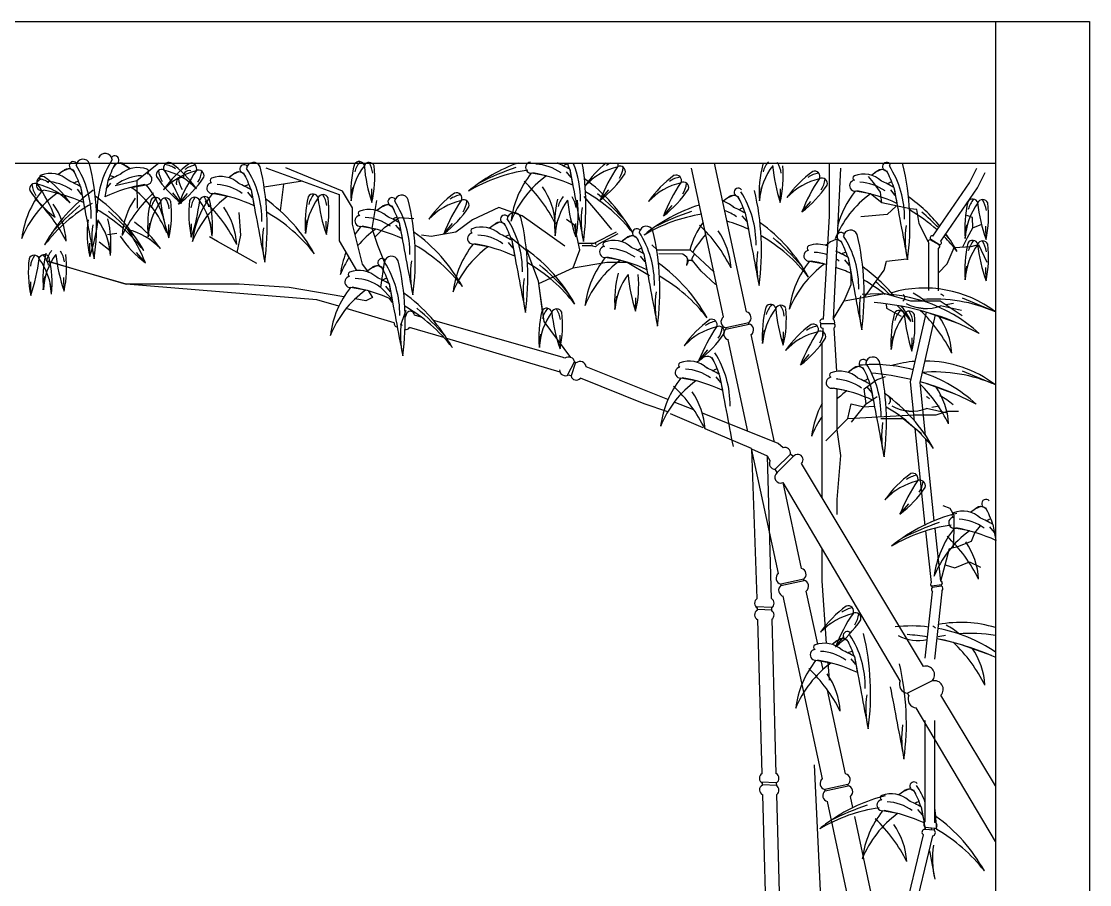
# Model space of a CAD drawing. Extents: x 195 to 3795, y 1003 to 3403.
# Drawn here: x 1996 to 3795, y 1949 to 3403 of the extents above; entities that cross this region are included whole.
import ezdxf

# ---------------------------------------------------------------- set-up
doc = ezdxf.new("R2010")
doc.units = 0
doc.header["$LTSCALE"] = 60
doc.header["$MEASUREMENT"] = 0
for name, color, linetype in [('3', 3, 'CONTINUOUS'), ('4', 4, 'CONTINUOUS'), ('7', 7, 'CONTINUOUS')]:
    doc.layers.add(name, color=color, linetype=linetype)

msp = doc.modelspace()

# ---------------------------------------------------------------- linework, layer by layer
at = {"layer": '3', "linetype": 'BYBLOCK'}
for p, q in [((2161.8, 3164.3), (2170.9, 3160.3)), ((2170.9, 3160.3), (2178.9, 3154.5)), ((2362.2, 3149.3), (2353.1, 3145.2)), ((2141.4, 3134.2), (2136.3, 3107.2)), ((2235.4, 3119.3), (2252.3, 3134.8)), ((2290.9, 3120.6), (2274.1, 3136)), ((2353.1, 3145.2), (2345.1, 3139.4)), ((2945.3, 3126), (2962.1, 3141.4)), ((2097.9, 3110.9), (2090.1, 3120.3)), ((2095.4, 3124.4), (2100.5, 3097.4)), ((2138.8, 3120.7), (2146.7, 3130.1)), ((2180.9, 3123.2), (2206.1, 3127.7)), ((2265.7, 3096.3), (2250.9, 3113.8)), ((2343.1, 3108.1), (2317.9, 3112.7)), ((2385.2, 3105.6), (2377.3, 3115)), ((2382.6, 3119.1), (2387.7, 3092.2)), ((2437.1, 3128.7), (2431.6, 3083.7)), ((2551.1, 3100.5), (2554.3, 3123.1)), ((2586, 3097.7), (2586.3, 3120.5)), ((2970.5, 3101.8), (2985.2, 3119.2)), ((3051.9, 3099.4), (3068.8, 3114.8)), ((3238.9, 3100.5), (3242.1, 3123.1)), ((3273.8, 3097.7), (3274.1, 3120.5)), ((3285.2, 3106), (3302, 3121.5)), ((2077.7, 3097), (2060.9, 3112.4)), ((2260.7, 3095.1), (2275.4, 3112.6)), ((3310.4, 3081.8), (3325.2, 3099.2)), ((2365.7, 3042.7), (2362.5, 3081.1)), ((2682, 3069.4), (2698.8, 3084.8)), ((3077.1, 3075.1), (3091.9, 3092.6)), ((2209.4, 3040), (2212.2, 3062.7)), ((2244.4, 3038), (2244.2, 3060.8)), ((2282, 3039.2), (2282.1, 3062)), ((2316.9, 3041.2), (2314.1, 3063.9)), ((2474.6, 3045.6), (2477.4, 3068.3)), ((2509.5, 3043.6), (2509.4, 3066.4)), ((2707.2, 3045.2), (2722, 3062.6)), ((2894.6, 3041.8), (2897.4, 3064.5)), ((2929.6, 3039.8), (2929.4, 3062.6)), ((3585.5, 3037.2), (3588.3, 3059.9)), ((2140.6, 3044), (2156.6, 3046.1)), ((2359.4, 3013.5), (2365.7, 3042.7)), ((3620.5, 3035.2), (3620.4, 3058)), ((2110.9, 3006.6), (2111, 3029.4)), ((2145.1, 3016.1), (2127, 3031)), ((2145.8, 3008.6), (2143, 3031.3)), ((2229.9, 3020.3), (2213, 3035.7)), ((2326.3, 3032.1), (2312.4, 3039.6)), ((2392.5, 2995), (2326.3, 3032.1)), ((2204.6, 2996), (2189.9, 3013.5)), ((3585.5, 2967.5), (3588.3, 2990.2)), ((3620.5, 2965.5), (3620.4, 2988.3)), ((2032.8, 2950.6), (2035.6, 2973.3)), ((2067.8, 2948.6), (2067.6, 2971.4)), ((2011.7, 2941.3), (2011.8, 2964.2)), ((2046.7, 2943.4), (2043.9, 2966)), ((2995.5, 2917.3), (2998.8, 2939.9)), ((3030.4, 2914.5), (3030.7, 2937.3)), ((2643.3, 2915.5), (2634.4, 2890.8)), ((2644.9, 2911.7), (2642.2, 2904.7)), ((2636.8, 2890.6), (2634.7, 2891.4)), ((3244.2, 2860), (3247.4, 2882.6)), ((3279.1, 2857.2), (3279.4, 2880)), ((3365.2, 2893.2), (3342.7, 2893.3)), ((2868.2, 2853.2), (2870.9, 2875.9)), ((2903.1, 2851.2), (2903, 2874)), ((3111.9, 2856.3), (3128.7, 2871.8)), ((3282.6, 2848.3), (3299.5, 2863.7)), ((3460.8, 2850), (3464.1, 2872.6)), ((3495.7, 2847.2), (3496, 2870)), ((3137.1, 2832.1), (3151.9, 2849.6)), ((2927.6, 2829.9), (2915.2, 2806.3)), ((2929.1, 2828), (2921.6, 2805.5)), ((3307.8, 2824), (3322.6, 2841.5)), ((3291.1, 2674), (3265.3, 2648.5)), ((3295.9, 2670), (3268.8, 2642.7)), ((3450.3, 2596.9), (3467.2, 2612.4)), ((3475.6, 2572.7), (3490.3, 2590.1)), ((3560, 2582), (3548.3, 2586.7)), ((3566.9, 2570.4), (3560, 2582)), ((3566.9, 2546), (3566.9, 2570.4)), ((3313.5, 2463.1), (3274.7, 2454.8)), ((3274.7, 2454.8), (3275.1, 2452.5)), ((3275.1, 2452.5), (3314, 2460.9)), ((3545.3, 2453.7), (3529.4, 2451.6)), ((3545.5, 2451.5), (3529.8, 2449.4)), ((3259.5, 2415.2), (3233.3, 2416.4)), ((3260.2, 2410.7), (3235.8, 2411.8)), ((3341.8, 2373.6), (3358.7, 2389)), ((3367.1, 2349.4), (3381.8, 2366.8)), ((3529.8, 2292), (3488.3, 2270.9)), ((3267.7, 2120.1), (3241.5, 2121.3)), ((3268.4, 2115.6), (3244, 2116.8)), ((3387.8, 2117.2), (3348.9, 2108.9)), ((3349.3, 2106.6), (3388.2, 2115)), ((3533.4, 2040.3), (3517.4, 2041.7)), ((3534.1, 2043.1), (3518.2, 2045))]:
    msp.add_line(p, q, dxfattribs=at)
at = {"layer": '3', "color": 7, "linetype": 'BYBLOCK'}
msp.add_line((3529.4, 2451.6), (3529.8, 2449.4), dxfattribs=at)
at = {"layer": '3', "linetype": 'BYBLOCK'}
for points in [[(2227.3, 3164.1), (2190, 3134.2), (2153.8, 3125.7)], [(2190, 3134.2), (2191.1, 3088.4)], [(2469.4, 3133.7), (2404.7, 3123.7)], [(2619.9, 2935.3), (2601.1, 2954.6), (2607.5, 2997.1), (2596.2, 3025.5), (2586.7, 3053.8), (2594.3, 3101.1)], [(2591.4, 3039.7), (2607.5, 3055.7), (2632.1, 3072.7), (2656.7, 3070.8)], [(2873.7, 2914.4), (2867.2, 2961.1), (2925.3, 2987.7), (2936.6, 3017.9), (2927.2, 3059.5), (2913.9, 3068.9)], [(2921.5, 2836.7), (2876.1, 2897), (2866.6, 2965), (2847.7, 3016), (2819.4, 3038.7)], [(3541.6, 3026.2), (3526.6, 3035.1)], [(3540.8, 3027.2), (3527.3, 3035.6)], [(3540.8, 3027.2), (3541.6, 3026.2)], [(2925.3, 2987.7), (2982, 2997.1), (3016.1, 2997.1), (3053.9, 2974.5)], [(3415.7, 2938.3), (3449.2, 2983.9), (3453, 2999), (3453, 2999), (3487.1, 3002.8)], [(3449.8, 2944.5), (3450.1, 2942.8)], [(3452.1, 2927.2), (3453, 2919.7), (3477.6, 2906.4), (3477.6, 2906.4)], [(3418.8, 2758.4), (3415.2, 2783.6), (3436, 2798.7), (3451.1, 2804.4)], [(3274.8, 2454.6), (3274.7, 2454.8)], [(3275.2, 2452.5), (3274.7, 2454.8)], [(3313.9, 2461.3), (3313.5, 2463.1)], [(3314, 2460.9), (3313.5, 2463.1)], [(3259.7, 2410.3), (3259.5, 2415.2)], [(3267.9, 2115.2), (3267.7, 2120.1)]]:
    msp.add_lwpolyline(points, dxfattribs=at)
for centre, radius, start, end in [((2083.5, 3159.6), 7.05, 39.6135, 268.36), ((2099.7, 3158.8), 11.9, 20.8568, 171.8118), ((2283.9, 3083.3), 160.6, 147.1805, 180.9505), ((2137.1, 3168.6), 11.9, 8.1882, 159.1432), ((2153.2, 3169.3), 7.05, 271.64, 140.3865), ((2564.6, 3157.4), 9.23, 14.7773, 149.4052), ((2156.4, 3017.2), 161.1, 124.1635, 127.6781), ((2075, 3142.5), 12.1, 16.7689, 138.438), ((1885.6, 3051), 222.3, 19.2706, 27.1657), ((1952.9, 3073.5), 160.6, 359.0495, 32.8195), ((1687.2, 3062.5), 435.4, 352.0994, 13.3583), ((2351.2, 3060.8), 222.3, 152.8343, 160.7294), ((2161.8, 3152.2), 12.1, 41.562, 163.2311), ((2192, 3112.3), 44.2, 69.1434, 132.4827), ((2080.4, 3027), 161.1, 52.3219, 55.8365), ((2206.3, 3149.9), 3.94, 290.8564, 69.1434), ((2232.1, 3144.2), 9.23, 63.2126, 197.8405), ((2267.6, 3156), 41.2, 186.4133, 213.3328), ((2244.4, 3156), 9.23, 69.8551, 204.4829), ((2388.6, 3012.2), 186.9, 125.9887, 145.0348), ((2314.9, 3044.8), 109, 103.0421, 136.8441), ((2211.4, 3046), 109, 43.1559, 76.9579), ((1993.6, 2989.6), 292.3, 21.415, 33.8623), ((2231.2, 3121), 41.2, 54.3627, 81.2823), ((2137.7, 3013.5), 186.9, 34.9652, 54.0113), ((2532.8, 2988.4), 292.3, 146.1377, 158.585), ((2278, 3142.2), 9.23, 69.8551, 204.4829), ((2295.1, 3119.8), 41.2, 98.7177, 125.6373), ((2281.9, 3154.8), 9.23, 335.5171, 110.1449), ((2294.2, 3143), 9.23, 342.1595, 116.7874), ((2258.7, 3154.8), 41.2, 326.6672, 353.5867), ((2362.2, 3137.2), 12.1, 16.7689, 138.438), ((2370.8, 3154.3), 7.05, 39.6135, 268.36), ((2386.9, 3153.5), 11.9, 20.8568, 171.8118), ((2240.2, 3068.2), 160.6, 359.0495, 32.8195), ((1974.4, 3057.2), 435.4, 352.0994, 13.3583), ((2737.4, 3114.5), 186.9, 165.249, 184.2951), ((2659.8, 3093.1), 109, 142.3023, 176.1044), ((2597, 3138.6), 41.2, 137.978, 164.8976), ((2581.6, 3156), 9.23, 21.4198, 156.0477), ((2864.2, 3187.3), 292.3, 185.398, 197.8453), ((2546.7, 3142.7), 41.2, 5.9274, 32.847), ((2404.2, 3141.2), 186.9, 346.53, 5.5761), ((2927.1, 2900), 280.7, 109.7491, 129.4058), ((2887.8, 2883.7), 271.4, 98.2227, 120.7866), ((2973.1, 2727.3), 452.9, 108.5916, 117.0785), ((2854.3, 3156.4), 9.29, 97.6528, 287.4277), ((2859.3, 3085.2), 77.1, 53.9106, 87.6239), ((2780.5, 2909.7), 280.7, 60.3357, 65.1091), ((2983.2, 3000.7), 175.5, 112.9542, 115.1883), ((2709.6, 3080.2), 222.3, 19.2706, 22.1869), ((75717.8, 16886.1), 74082.3, 190.682621, 190.778466), ((2777, 3102.6), 160.6, 359.0495, 22.5099), ((2511.2, 3091.6), 435.4, 352.0994, 9.5838), ((3098.4, 3018.9), 186.9, 129.0089, 145.0348), ((3024.8, 3051.5), 109, 103.0421, 136.8441), ((3242.6, 2995), 292.3, 146.1377, 158.585), ((3005, 3126.4), 41.2, 113.6798, 125.6373), ((3004.1, 3149.7), 9.23, 342.1595, 116.7874), ((2991.8, 3161.5), 9.23, 335.5171, 16.7951), ((2968.5, 3161.4), 41.2, 326.6672, 353.5867), ((3425.2, 3114.5), 186.9, 165.249, 184.2951), ((3347.6, 3093.1), 109, 142.3023, 176.1044), ((3284.8, 3138.6), 41.2, 137.978, 164.8976), ((3552, 3187.3), 292.3, 185.398, 197.8453), ((3234.5, 3142.7), 41.2, 5.9274, 32.847), ((3092, 3141.2), 186.9, 346.53, 5.5761), ((3438.4, 2998.9), 186.9, 125.9887, 145.0348), ((3331.7, 3141.5), 9.23, 335.5171, 110.1449), ((3526.1, 3015.9), 161.1, 124.1635, 127.6781), ((3444.7, 3141.2), 12.1, 16.7689, 138.438), ((3453.3, 3158.3), 7.05, 39.6135, 268.36), ((3255.4, 3049.8), 222.3, 19.2706, 27.1657), ((3469.5, 3157.6), 11.9, 146.5675, 171.8118), ((3322.7, 3072.2), 160.6, 359.0495, 32.8195), ((3469.5, 3157.6), 11.9, 20.8568, 33.4325), ((3057, 3061.2), 435.4, 352.0994, 13.3583), ((2030.3, 3127.2), 9.29, 97.6528, 287.4277), ((2031.2, 3132.4), 9.23, 69.8551, 204.4829), ((2018, 3097.4), 41.2, 54.3627, 81.2823), ((2030.4, 3140.1), 3.94, 110.8566, 249.1436), ((2044.8, 3102.5), 44.2, 47.5173, 110.8566), ((1924.6, 2989.9), 186.9, 34.9652, 54.0113), ((2035.2, 3056.1), 77.1, 53.9106, 87.6239), ((1956.5, 2880.5), 280.7, 60.3357, 65.1091), ((2159.1, 2971.5), 175.5, 112.9542, 115.1883), ((2280.3, 2890.3), 280.7, 114.8909, 119.6643), ((2077.6, 2981.3), 175.5, 64.8117, 67.0458), ((2201.6, 3065.8), 77.1, 92.3761, 126.0894), ((2206.5, 3137), 9.29, 252.5723, 82.3472), ((2378.8, 3245.1), 186.9, 213.6842, 232.7303), ((2265.7, 3130.4), 9.23, 63.2126, 197.8405), ((2301.2, 3142.2), 41.2, 186.4133, 213.3328), ((2147.5, 3243.8), 186.9, 307.2697, 326.3158), ((2317.5, 3121.9), 9.29, 97.6528, 287.4277), ((2317.7, 3134.8), 3.94, 110.8566, 249.1436), ((2332, 3097.2), 44.2, 47.5173, 110.8566), ((2443.6, 3011.9), 161.1, 124.1635, 127.6781), ((2172.8, 3045.8), 222.3, 19.2706, 27.1657), ((2983.2, 3000.7), 175.5, 126.0354, 158.1981), ((2980.4, 3046.4), 161.1, 141.2947, 172.7335), ((2667.2, 2949.2), 254.3, 26.2134, 46.466), ((2811.1, 2880.1), 271.4, 65.2846, 80.2318), ((2780.5, 2909.7), 280.7, 29.0021, 54.3269), ((2857.3, 3250.5), 186.9, 307.2697, 326.3158), ((3205.1, 2992.3), 186.9, 125.9887, 145.0348), ((3131.4, 3024.8), 109, 103.0421, 136.8441), ((3349.3, 2968.4), 292.3, 146.1377, 158.585), ((3111.6, 3099.8), 41.2, 98.7177, 125.6373), ((3098.4, 3134.8), 9.23, 335.5171, 110.1449), ((3110.7, 3123), 9.23, 342.1595, 116.7874), ((3364.7, 3031.5), 109, 103.0421, 136.8441), ((3582.5, 2975.1), 292.3, 146.1377, 158.585), ((3344.9, 3106.5), 41.2, 98.7177, 125.6373), ((3344, 3129.7), 9.23, 342.1595, 116.7874), ((3308.5, 3141.5), 41.2, 326.6672, 353.5867), ((3400.1, 3126), 9.29, 97.6528, 287.4277), ((3400.2, 3138.9), 3.94, 110.8566, 249.1436), ((3414.6, 3101.2), 44.2, 47.5173, 110.8566), ((3405, 3054.8), 77.1, 53.9106, 87.6239), ((3326.3, 2879.2), 280.7, 60.3357, 65.1091), ((3528.9, 2970.2), 175.5, 112.9542, 115.1883), ((2159.1, 2971.5), 175.5, 126.0354, 158.1981), ((2156.4, 3017.2), 161.1, 141.2947, 172.7335), ((2018.9, 3120.6), 9.23, 63.2126, 197.8405), ((2165.7, 3221.5), 186.9, 213.6842, 232.7303), ((2054.5, 3132.4), 41.2, 186.4133, 213.3328), ((1998.2, 3022.4), 109, 43.1559, 76.9579), ((1780.4, 2966), 292.3, 21.415, 33.8623), ((1987, 2850.9), 271.4, 65.2846, 80.2318), ((2280.3, 2890.3), 280.7, 125.6731, 150.9979), ((74893.8, 16856.9), 74082.3, 190.682621, 190.778466), ((2249.8, 2860.7), 271.4, 99.7682, 114.7154), ((2393.6, 2929.8), 254.3, 133.534, 153.7866), ((2077.6, 2981.3), 175.5, 21.8019, 53.9646), ((2080.4, 3027), 161.1, 7.2665, 38.7053), ((2443.6, 3011.9), 161.1, 141.2947, 172.7335), ((2274.3, 2845.7), 271.4, 65.2846, 80.2318), ((2322.5, 3050.8), 77.1, 53.9106, 87.6239), ((2243.7, 2875.2), 280.7, 60.3357, 65.1091), ((2446.4, 2966.2), 175.5, 112.9542, 115.1883), ((75181, 16851.6), 74082.3, 190.682621, 190.778466), ((2835.2, 2962.3), 186.9, 125.9887, 145.0348), ((2728.5, 3104.9), 9.23, 335.5171, 110.1449), ((2772.4, 3053.8), 123.2, 3.5917, 34.836), ((2811.1, 2880.1), 271.4, 37.6213, 60.1852), ((2964, 3223.9), 186.9, 307.2697, 326.3158), ((3075.2, 3134.8), 41.2, 326.6672, 353.5867), ((3203.2, 3114.7), 7.05, 39.6135, 268.36), ((3072.6, 3028.6), 160.6, 359.0495, 32.8195), ((2806.9, 3017.6), 435.4, 352.0994, 13.3583), ((3197.2, 3230.5), 186.9, 307.2697, 326.3158), ((3526.1, 3015.9), 161.1, 141.2947, 165.001), ((3356.8, 2849.7), 271.4, 65.2846, 80.2318), ((76263.6, 16855.7), 74082.3, 190.682621, 190.778466), ((1843.2, 2920), 254.3, 26.2134, 46.466), ((2249.8, 2860.7), 271.4, 119.8148, 142.3787), ((1948.4, 3024.7), 123.2, 3.5917, 34.836), ((1956.5, 2880.5), 280.7, 29.0021, 54.3269), ((2288.4, 3034.4), 123.2, 145.164, 176.4083), ((2395.4, 3058.1), 186.9, 166.5152, 185.5613), ((2318.3, 3035), 109, 143.5686, 177.3706), ((2221.7, 3097.2), 9.23, 16.0436, 150.6715), ((2254.5, 3079.1), 41.2, 139.2443, 166.1638), ((2238.7, 3096.2), 9.23, 22.6861, 157.3139), ((2520.5, 3133.7), 292.3, 186.6643, 199.1116), ((2204.1, 3082.1), 41.2, 7.1937, 34.1133), ((2061.7, 3077.5), 186.9, 347.7962, 6.8423), ((2464.7, 3078.7), 186.9, 173.1577, 192.2038), ((2287.6, 3097.4), 9.23, 22.6861, 157.3139), ((2322.2, 3083.3), 41.2, 145.8867, 172.8063), ((2005.8, 3134.9), 292.3, 340.8884, 353.3357), ((2446.4, 2966.2), 175.5, 126.0354, 158.1981), ((2304.6, 3098.4), 9.23, 29.3285, 163.9564), ((2208, 3036.2), 109, 2.6294, 36.4314), ((2271.8, 3080.4), 41.2, 13.8362, 40.7557), ((2130.4, 2914.8), 254.3, 26.2134, 46.466), ((2130.9, 3059.3), 186.9, 354.4387, 13.4848), ((2243.7, 2875.2), 280.7, 29.0021, 54.3269), ((2660.6, 3063.7), 186.9, 166.5152, 185.5613), ((2583.5, 3040.6), 109, 143.5686, 177.3706), ((2486.9, 3102.8), 9.23, 16.0436, 150.6715), ((2519.7, 3084.7), 41.2, 139.2443, 166.1638), ((2503.9, 3101.8), 9.23, 22.6861, 157.3139), ((2785.7, 3139.3), 292.3, 186.6643, 199.1116), ((2469.3, 3087.6), 41.2, 7.1937, 34.1133), ((2326.8, 3083.1), 186.9, 347.7962, 6.8423), ((2620.2, 3098.9), 7.05, 39.6135, 268.36), ((2636.3, 3098.2), 11.9, 20.8568, 171.8118), ((2489.6, 3012.9), 160.6, 359.0495, 32.8195), ((2223.9, 3001.8), 435.4, 352.0994, 13.3583), ((2761.5, 2994.9), 109, 103.0421, 136.8441), ((2979.3, 2938.4), 292.3, 146.1377, 158.585), ((2741.7, 3069.8), 41.2, 98.7177, 125.6373), ((2740.8, 3093.1), 9.23, 342.1595, 116.7874), ((2705.3, 3104.8), 41.2, 326.6672, 353.5867), ((3080.7, 3059.9), 186.9, 166.5152, 185.5613), ((3003.5, 3036.8), 109, 143.5686, 177.3706), ((2939.7, 3080.9), 41.2, 139.2443, 166.1638), ((3205.8, 3135.5), 292.3, 186.6643, 199.1116), ((2889.3, 3083.9), 41.2, 7.1937, 34.1133), ((2746.9, 3079.3), 186.9, 347.7962, 6.8423), ((2674.1, 2766.1), 452.9, 41.3294, 49.8163), ((3164.5, 3057.7), 44.2, 47.5173, 73.6941), ((3276.1, 2972.4), 161.1, 124.1635, 127.6781), ((3194.7, 3097.6), 12.1, 16.7689, 138.438), ((3005.3, 3006.2), 222.3, 19.2706, 27.1657), ((3528.9, 2970.2), 175.5, 126.0354, 157.8755), ((3326.3, 2879.2), 280.7, 39.5524, 54.3269), ((3771.6, 3055.3), 186.9, 166.5152, 185.5613), ((3694.4, 3032.2), 109, 143.5686, 177.3706), ((3597.9, 3094.4), 9.23, 16.0436, 150.6715), ((3630.7, 3076.3), 41.2, 139.2443, 166.1638), ((3614.9, 3093.4), 9.23, 22.6861, 157.3139), ((3896.7, 3130.9), 292.3, 186.6643, 199.1116), ((3580.2, 3079.3), 41.2, 7.1937, 34.1133), ((3437.8, 3074.7), 186.9, 347.7962, 6.8423), ((2386.7, 2746.7), 452.9, 130.1837, 138.6706), ((1987, 2850.9), 271.4, 37.6213, 60.1852), ((1850.1, 2736.9), 452.9, 41.3294, 49.8163), ((2235.6, 3019.4), 123.2, 3.5917, 34.836), ((2274.3, 2845.7), 271.4, 37.6213, 60.1852), ((2567.1, 3079.5), 3.94, 110.8566, 249.1436), ((2581.4, 3041.9), 44.2, 47.5173, 110.8566), ((2693, 2956.6), 161.1, 124.1635, 127.6781), ((2611.6, 3081.8), 12.1, 16.7689, 138.438), ((2422.3, 2990.4), 222.3, 19.2706, 27.1657), ((2594, 3193.9), 186.9, 307.2697, 326.3158), ((2825.9, 3068.6), 11.9, 20.8568, 171.8118), ((3093.7, 3066.6), 155.1, 171.602, 192.9751), ((3222.7, 2825.9), 280.7, 107.6338, 129.4058), ((3183.4, 2809.7), 271.4, 98.8139, 120.7866), ((3268.8, 2653.3), 452.9, 108.5916, 117.0785), ((3154.9, 3011.2), 77.1, 53.9106, 70.7673), ((3076.2, 2835.6), 280.7, 60.3357, 65.1091), ((3278.8, 2926.6), 175.5, 112.9542, 115.1883), ((76013.5, 16812.1), 74082.3, 190.682621, 190.778466), ((3356.8, 2849.7), 271.4, 48.0478, 60.1852), ((3219.9, 2735.6), 452.9, 44.8818, 49.8163), ((2293.6, 3046.1), 186.9, 173.1577, 192.2038), ((1834.7, 3102.3), 292.3, 340.8884, 353.3357), ((2269.6, 3037.5), 155.1, 171.602, 192.9751), ((2036.9, 3003.6), 109, 2.6294, 36.4314), ((1959.8, 3026.7), 186.9, 354.4387, 13.4848), ((2076.7, 2913.2), 186.9, 34.9652, 54.0113), ((2566.9, 3066.6), 9.29, 97.6528, 287.4277), ((2571.9, 2995.4), 77.1, 53.9106, 87.6239), ((2493.1, 2819.9), 280.7, 60.3357, 65.1091), ((2695.8, 2910.9), 175.5, 112.9542, 115.1883), ((75430.4, 16796.3), 74082.3, 190.682621, 190.778466), ((2882.6, 2927), 161.1, 124.1635, 127.6781), ((2801.2, 3052.3), 12.1, 16.7689, 138.438), ((2809.7, 3069.4), 7.05, 39.6135, 268.36), ((2611.8, 2960.8), 222.3, 19.2706, 27.1657), ((2679.1, 2983.3), 160.6, 359.0495, 32.8195), ((2413.4, 2972.3), 435.4, 352.0994, 13.3583), ((3276.1, 2972.4), 161.1, 145.1251, 163.7998), ((2962.9, 2875.2), 254.3, 26.2134, 46.466), ((3106.7, 2806.1), 271.4, 65.2846, 73.4202), ((3076.2, 2835.6), 280.7, 29.0021, 54.3269), ((3639.4, 3036.2), 155.1, 171.602, 192.9751), ((2317.8, 3144.8), 186.9, 213.6842, 232.7303), ((2150.4, 2945.7), 109, 43.1559, 76.9579), ((1932.5, 2889.3), 292.3, 21.415, 33.8623), ((2556.9, 3032.2), 155.1, 171.602, 192.9751), ((2693, 2956.6), 161.1, 141.2947, 147.1426), ((2695.8, 2910.9), 175.5, 126.0354, 139.445), ((2523.7, 2790.3), 271.4, 65.2846, 80.2318), ((2493.1, 2819.9), 280.7, 29.0021, 54.3269), ((2756.5, 3037), 9.29, 97.6528, 287.4277), ((2756.7, 3049.9), 3.94, 110.8566, 249.1436), ((2771, 3012.3), 44.2, 47.5173, 110.8566), ((2761.4, 2965.8), 77.1, 53.9106, 87.6239), ((2682.7, 2790.3), 280.7, 60.3357, 65.1091), ((2885.4, 2881.3), 175.5, 112.9542, 115.1883), ((3023.6, 3029.5), 12.1, 16.7689, 138.438), ((3032.2, 3046.6), 7.05, 39.6135, 268.36), ((3048.3, 3045.9), 11.9, 20.8568, 171.8118), ((2901.5, 2960.5), 160.6, 359.0495, 32.8195), ((2635.8, 2949.5), 435.4, 352.0994, 13.3583), ((3278.8, 2926.6), 175.5, 138.0557, 150.1985), ((3068.1, 2979.8), 123.2, 3.5917, 34.836), ((3106.7, 2806.1), 271.4, 37.6213, 60.1852), ((3376.2, 3040.2), 7.05, 39.6135, 268.36), ((3392.3, 3039.5), 11.9, 20.8568, 171.8118), ((3245.6, 2954.1), 160.6, 359.0495, 32.8195), ((2979.9, 2943.1), 435.4, 352.0994, 13.3583), ((3219.9, 2735.6), 452.9, 41.3294, 42.8302), ((3326.3, 2879.2), 280.7, 29.0021, 36.15), ((2523.7, 2790.3), 271.4, 37.6213, 60.1852), ((2885.4, 2881.3), 175.5, 126.0354, 158.1981), ((2882.6, 2927), 161.1, 141.2947, 172.7335), ((2713.2, 2760.7), 271.4, 65.2846, 80.2318), ((75620, 16766.7), 74082.3, 190.682621, 190.778466), ((2978.9, 3014.3), 9.29, 97.6528, 287.4277), ((2979.1, 3027.2), 3.94, 110.8566, 249.1436), ((2993.4, 2989.5), 44.2, 47.5173, 110.8566), ((3105, 2904.2), 161.1, 124.1635, 127.6781), ((2834.2, 2938.1), 222.3, 19.2706, 27.1657), ((2969.8, 2692), 452.9, 41.3294, 49.8163), ((3323.1, 3020.8), 3.94, 110.8566, 249.1436), ((3337.4, 2983.2), 44.2, 68.1743, 110.8566), ((3449, 2897.9), 161.1, 124.1635, 127.6781), ((3367.6, 3023.1), 12.1, 16.7689, 90), ((3178.3, 2931.7), 222.3, 19.2706, 27.1657), ((3356.8, 2849.7), 271.4, 37.6213, 44.6508), ((3771.6, 2985.6), 186.9, 166.5152, 185.5613), ((3694.4, 2962.5), 109, 143.5686, 177.3706), ((3597.9, 3024.7), 9.23, 16.0436, 150.6715), ((3630.7, 3006.6), 41.2, 139.2443, 166.1638), ((3614.9, 3023.7), 9.23, 22.6861, 157.3139), ((3896.7, 3061.2), 292.3, 186.6643, 199.1116), ((3580.2, 3009.6), 41.2, 7.1937, 34.1133), ((3437.8, 3005), 186.9, 347.7962, 6.8423), ((2017.3, 2999.5), 9.23, 22.6861, 157.3139), ((2052, 2985.4), 41.2, 145.8867, 172.8063), ((2034.3, 3000.5), 9.23, 29.3285, 163.9564), ((2218.9, 2968.7), 186.9, 166.5152, 185.5613), ((2001.5, 2982.5), 41.2, 13.8362, 40.7557), ((2141.7, 2945.6), 109, 143.5686, 177.3706), ((2077.9, 2989.7), 41.2, 139.2443, 166.1638), ((1860.6, 2961.5), 186.9, 354.4387, 13.4848), ((2344, 3044.3), 292.3, 186.6643, 199.1116), ((2027.5, 2992.7), 41.2, 7.1937, 34.1133), ((1885.1, 2988.1), 186.9, 347.7962, 6.8423), ((2695.8, 2910.9), 175.5, 147.6165, 158.1981), ((2693, 2956.6), 161.1, 159.2367, 172.7335), ((2619.3, 2995.4), 11.9, 20.8568, 171.8118), ((2682.7, 2790.3), 280.7, 29.0021, 54.3269), ((3105, 2904.2), 161.1, 141.2947, 172.7335), ((2935.6, 2738), 271.4, 65.2846, 80.2318), ((2983.9, 2943.1), 77.1, 53.9106, 87.6239), ((2905.1, 2767.5), 280.7, 60.3357, 65.1091), ((3107.8, 2858.5), 175.5, 112.9542, 115.1883), ((75842.4, 16744), 74082.3, 190.682621, 190.778466), ((3389.3, 2992.6), 155.1, 171.602, 192.9751), ((3322.9, 3007.9), 9.29, 97.6528, 287.4277), ((3327.9, 2936.7), 77.1, 70.9543, 87.6239), ((3249.2, 2761.2), 280.7, 60.3357, 65.1091), ((3451.8, 2852.1), 175.5, 112.9542, 115.1883), ((76186.5, 16737.6), 74082.3, 190.682621, 190.778466), ((2194.4, 2980.8), 186.9, 173.1577, 192.2038), ((1735.5, 3037), 292.3, 340.8884, 353.3357), ((1937.8, 2938.4), 109, 2.6294, 36.4314), ((2676, 2853.8), 161.1, 124.1635, 127.6781), ((2594.6, 2979.1), 12.1, 16.7689, 138.438), ((2603.2, 2996.2), 7.05, 39.6135, 268.36), ((2405.2, 2887.6), 222.3, 19.2706, 27.1657), ((2472.5, 2910.1), 160.6, 359.0495, 32.8195), ((2206.8, 2899.1), 435.4, 352.0994, 13.3583), ((2806.3, 2976.8), 155.1, 171.602, 192.9751), ((2713.2, 2760.7), 271.4, 37.6213, 60.1852), ((2576.3, 2646.7), 452.9, 41.3294, 49.8163), ((3107.8, 2858.5), 175.5, 126.0354, 158.1981), ((2905.1, 2767.5), 280.7, 29.0021, 54.3269), ((3278.8, 2926.6), 175.5, 155.3679, 158.1981), ((3276.1, 2972.4), 161.1, 169.1802, 172.7335), ((3451.8, 2852.1), 175.5, 126.0354, 158.1981), ((3449, 2897.9), 161.1, 141.2947, 172.7335), ((3279.7, 2731.6), 271.4, 74.515, 80.2318), ((3279.7, 2731.6), 271.4, 65.2846, 71.1953), ((3327.9, 2936.7), 77.1, 53.9106, 58.7868), ((3249.2, 2761.2), 280.7, 39.6107, 54.3269), ((2549.9, 2963.8), 9.29, 97.6528, 287.4277), ((2550.1, 2976.7), 3.94, 110.8566, 249.1436), ((2564.4, 2939.1), 44.2, 47.5173, 110.8566), ((2554.9, 2892.7), 77.1, 53.9106, 87.6239), ((2476.1, 2717.1), 280.7, 60.3357, 65.1091), ((2678.8, 2808.1), 175.5, 112.9542, 115.1883), ((2995.8, 2947.3), 155.1, 171.602, 192.9751), ((3181.9, 2931.3), 186.9, 165.249, 184.2951), ((3104.2, 2909.9), 109, 142.3023, 176.1044), ((3308.6, 3004.1), 292.3, 185.398, 197.8453), ((2848.6, 2958), 186.9, 346.53, 5.5761), ((2935.6, 2738), 271.4, 37.6213, 60.1852), ((2676, 2853.8), 161.1, 141.2947, 172.7335), ((2506.7, 2687.5), 271.4, 65.2846, 80.2318), ((75413.4, 16693.5), 74082.3, 190.682621, 190.778466), ((3279.7, 2731.6), 271.4, 51.1069, 60.1852), ((3142.8, 2617.6), 452.9, 45.7633, 49.8163), ((3516.7, 2755.6), 198, 52.8816, 106.1442), ((2678.8, 2808.1), 175.5, 126.0354, 158.1981), ((2476.1, 2717.1), 280.7, 29.0021, 54.3269), ((3218.2, 2924.5), 155.1, 171.602, 192.9751), ((3562.3, 2918.1), 155.1, 171.602, 192.9751), ((3437, 2688), 255.7, 47.666, 95.6719), ((3477.6, 2937.2), 6.26, 295.2533, 56.9793), ((3439.9, 2836.1), 123.2, 49.6189, 62.0872), ((3533.2, 2679.4), 255.7, 66.2461, 94.561), ((3404, 2731.5), 254.3, 55.0796, 56.4573), ((2637.6, 2910.9), 7.3, 129.1569, 141.5137), ((2506.7, 2687.5), 271.4, 37.6213, 60.1852), ((2369.7, 2573.5), 452.9, 41.3294, 49.8163), ((3054.2, 2871.3), 186.9, 166.5152, 185.5613), ((2880.5, 2910.4), 9.23, 16.0436, 150.6715), ((2913.3, 2892.3), 41.2, 139.2443, 166.1638), ((2897.5, 2909.4), 9.23, 22.6861, 157.3139), ((2862.8, 2895.2), 41.2, 7.1937, 34.1133), ((3430.5, 2874), 186.9, 165.249, 184.2951), ((3352.9, 2852.6), 109, 142.3023, 176.1044), ((3257.7, 2916.9), 9.23, 14.7773, 149.4052), ((3290.1, 2898.1), 41.2, 137.978, 164.8976), ((3274.7, 2915.5), 9.23, 21.4198, 156.0477), ((3557.3, 2946.8), 292.3, 185.398, 197.8453), ((3239.8, 2902.1), 41.2, 5.9274, 32.847), ((3097.3, 2900.7), 186.9, 346.53, 5.5761), ((3392.2, 2468.2), 462.8, 62.0343, 85.0749), ((3474.4, 2906.9), 9.23, 14.7773, 149.4052), ((3506.7, 2888.1), 41.2, 137.978, 164.8976), ((3279.7, 2731.6), 271.4, 37.6213, 45.2613), ((3142.8, 2617.6), 452.9, 41.3294, 42.4539), ((3249.2, 2761.2), 280.7, 29.0021, 35.1959), ((3491.3, 2905.5), 9.23, 21.4198, 156.0477), ((3519.5, 2986.2), 67.3, 240.1238, 291.507), ((3334.7, 2731.5), 254.3, 26.2134, 46.466), ((3607.8, 2675.5), 255.7, 99.4812, 102.3434), ((2789.2, 2874.1), 155.1, 171.602, 192.9751), ((2650.6, 2907.2), 7.3, 6.6293, 141.5137), ((2977, 2848.2), 109, 143.5686, 177.3706), ((3179.3, 2946.8), 292.3, 186.6643, 199.1116), ((2720.4, 2890.7), 186.9, 347.7962, 6.8423), ((3265.1, 2749.2), 186.9, 125.9887, 145.0348), ((3171.6, 2856.8), 41.2, 98.7177, 125.6373), ((3158.4, 2891.8), 9.23, 335.5171, 110.1449), ((3345.2, 2896.9), 4.38, 65.7696, 235.4961), ((3359.4, 2895.8), 6.37, 336.0612, 56.5637), ((3647.2, 2864), 186.9, 165.249, 184.2951), ((3569.5, 2842.6), 109, 142.3023, 176.1044), ((3773.9, 2936.8), 292.3, 185.398, 197.8453), ((3456.4, 2892.2), 41.2, 5.9274, 32.847), ((3313.9, 2890.7), 186.9, 346.53, 5.5761), ((3439.9, 2836.1), 123.2, 3.5917, 34.836), ((2629.4, 2893.7), 5.78, 166.0461, 264.1013), ((2643.5, 2890.6), 6.78, 173.6154, 180), ((2643.5, 2890.6), 6.78, 256.6058, 331.866), ((3191.4, 2781.8), 109, 103.0421, 136.8441), ((3409.2, 2725.4), 292.3, 146.1377, 158.585), ((3170.7, 2880), 9.23, 342.1595, 116.7874), ((3135.2, 2891.8), 41.2, 326.6672, 353.5867), ((3435.8, 2741.1), 186.9, 125.9887, 145.0348), ((3362.1, 2773.7), 109, 103.0421, 136.8441), ((3580, 2717.3), 292.3, 146.1377, 158.585), ((3342.3, 2848.7), 41.2, 98.7177, 125.6373), ((3329.1, 2883.7), 9.23, 335.5171, 110.1449), ((3341.4, 2871.9), 9.23, 342.1595, 116.7874), ((3305.9, 2883.7), 41.2, 326.6672, 353.5867), ((3345.7, 2890.2), 4.23, 134.0984, 276.9234), ((3361.6, 2890.1), 4.76, 306.7864, 40.2881), ((3024, 2980.8), 186.9, 307.2697, 326.3158), ((3194.7, 2972.7), 186.9, 307.2697, 326.3158), ((3028.8, 2757.3), 160.6, 359.0495, 32.8195), ((3106.4, 2823.9), 3.94, 110.8566, 249.1436), ((3120.7, 2786.3), 44.2, 47.5173, 110.8566), ((3232.3, 2701), 161.1, 124.1635, 127.6781), ((3150.9, 2826.3), 12.1, 16.7689, 138.438), ((2961.5, 2734.9), 222.3, 19.2706, 27.1657), ((3413.7, 2826.3), 7.05, 39.6135, 268.36), ((3429.9, 2825.6), 11.9, 20.8568, 171.8118), ((3283.1, 2740.2), 160.6, 359.0495, 32.8195), ((3017.4, 2729.2), 435.4, 352.0994, 13.3583), ((3516.7, 2632.7), 198, 94.4829, 106.1442), ((3516.7, 2632.7), 198, 52.8816, 89.7258), ((3106.2, 2811.1), 9.29, 97.6528, 287.4277), ((3111.2, 2739.9), 77.1, 53.9106, 87.6239), ((3032.4, 2564.3), 280.7, 60.3357, 65.1091), ((3235.1, 2655.3), 175.5, 112.9542, 115.1883), ((75969.7, 16540.7), 74082.3, 190.682621, 190.778466), ((3360.7, 2806.9), 3.94, 110.8566, 249.1436), ((3375, 2769.3), 44.2, 47.5173, 110.8566), ((3486.6, 2684), 161.1, 124.1635, 127.6781), ((3405.2, 2809.2), 12.1, 16.7689, 138.438), ((3431.7, 2569), 255.7, 74.9784, 95.6719), ((3215.8, 2717.8), 222.3, 19.2706, 27.1657), ((3386.8, 2349.3), 462.8, 76.5866, 85.0749), ((3533.2, 2556.6), 255.7, 66.2461, 94.561), ((3431.7, 2569), 255.7, 47.666, 71.4973), ((3235.1, 2655.3), 175.5, 126.0354, 158.1981), ((3232.3, 2701), 161.1, 141.2947, 172.7335), ((3062.9, 2534.8), 271.4, 65.2846, 80.2318), ((3360.5, 2794), 9.29, 97.6528, 287.4277), ((3365.4, 2722.8), 77.1, 53.9106, 87.6239), ((3286.7, 2547.3), 280.7, 60.3357, 65.1091), ((3489.4, 2638.3), 175.5, 112.9542, 115.1883), ((76224, 16523.7), 74082.3, 190.682621, 190.778466), ((3386.8, 2349.3), 462.8, 62.0343, 74.6194), ((3329.3, 2612.5), 254.3, 26.2134, 44.8424), ((2919.1, 2603.9), 254.3, 26.2134, 46.466), ((3024.3, 2708.5), 123.2, 3.5917, 34.836), ((3317.2, 2517.7), 271.4, 65.2846, 80.2318), ((3489.4, 2638.3), 175.5, 126.0354, 133.2496), ((3286.7, 2547.3), 280.7, 29.0021, 54.3269), ((3434.6, 2717.1), 123.2, 3.5917, 34.836), ((3485.2, 2663.2), 123.2, 49.6189, 62.0872), ((3486.6, 2684), 161.1, 152.0585, 172.7335), ((3317.2, 2517.7), 271.4, 37.6213, 60.1852), ((3453.6, 2764.3), 6.26, 295.2533, 56.9793), ((3495.5, 2813.3), 67.3, 240.1238, 291.507), ((3380, 2558.5), 254.3, 55.0796, 56.4573), ((3583.8, 2502.6), 255.7, 99.4812, 102.3434), ((3489.4, 2638.3), 175.5, 145.7651, 158.1981), ((3599.8, 2704.2), 155.1, 171.602, 192.9751), ((3603.5, 2489.8), 186.9, 125.9887, 145.0348), ((3529.8, 2522.4), 109, 103.0421, 136.8441), ((3747.7, 2466), 292.3, 146.1377, 158.585), ((3510, 2597.4), 41.2, 98.7177, 125.6373), ((3496.8, 2632.4), 9.23, 335.5171, 110.1449), ((3509.1, 2620.6), 9.23, 342.1595, 116.7874), ((3473.6, 2632.4), 41.2, 326.6672, 353.5867), ((3362.4, 2721.4), 186.9, 307.2697, 326.3158), ((3620.2, 2590.5), 7.05, 39.6135, 268.36), ((3639.7, 2301.8), 280.7, 104.081, 129.4058), ((3567.1, 2571.1), 3.94, 110.8566, 249.1436), ((3581.4, 2533.5), 44.2, 47.5173, 110.8566), ((3693, 2448.2), 161.1, 124.1635, 127.6781), ((3611.6, 2573.4), 12.1, 16.7689, 138.438), ((3422.3, 2482), 222.3, 19.2706, 27.1657), ((3685.7, 2129.1), 452.9, 108.5916, 117.0785), ((3566.9, 2558.2), 9.29, 97.6528, 287.4277), ((3571.9, 2487), 77.1, 53.9106, 87.6239), ((3493.1, 2311.5), 280.7, 60.3357, 65.1091), ((3695.8, 2402.5), 175.5, 112.9542, 115.1883), ((3600.4, 2285.5), 271.4, 98.2227, 120.7866), ((3695.8, 2402.5), 175.5, 126.0354, 158.1981), ((3693, 2448.2), 161.1, 141.2947, 172.7335), ((3523.7, 2281.9), 271.4, 65.2846, 80.2318), ((3379.9, 2351), 254.3, 26.2134, 46.466), ((3485.1, 2455.6), 123.2, 3.5917, 34.836), ((3495, 2266.5), 186.9, 125.9887, 145.0348), ((3401.5, 2374), 41.2, 98.7177, 125.6373), ((3388.4, 2409.1), 9.23, 335.5171, 110.1449), ((3421.4, 2299.1), 109, 103.0421, 136.8441), ((3639.2, 2242.7), 292.3, 146.1377, 158.585), ((3253.9, 2498.1), 186.9, 307.2697, 326.3158), ((3400.6, 2397.3), 9.23, 342.1595, 116.7874), ((3365.1, 2409.1), 41.2, 326.6672, 353.5867), ((3387, 2368), 7.05, 39.6135, 268.36), ((3493, 2128.6), 255.7, 83.0418, 95.6719), ((3578, 2192.3), 198, 105.808, 106.1442), ((3390.6, 2172), 254.3, 55.0796, 56.4573), ((3493, 2128.6), 255.7, 55.9413, 79.4786), ((3578, 2192.3), 198, 72.9057, 100.9251), ((3495.8, 2276.7), 123.2, 49.6189, 62.0872), ((3459.8, 2225.7), 161.1, 124.1635, 127.6781), ((3378.4, 2350.9), 12.1, 16.7689, 138.438), ((3189, 2259.5), 222.3, 19.2706, 27.1657), ((3256.4, 2281.9), 160.6, 359.0495, 32.8195), ((2990.7, 2270.9), 435.4, 352.0994, 13.3583), ((3506.2, 2426.8), 67.3, 240.1238, 283.2783), ((3448.1, 1908.8), 462.8, 80.8032, 85.0749), ((3448.1, 1908.8), 462.8, 66.0278, 78.8323), ((3594.5, 2116.1), 255.7, 99.4812, 102.3434), ((3594.5, 2116.1), 255.7, 80.6123, 94.561), ((3333.7, 2335.7), 9.29, 97.6528, 287.4277), ((3333.9, 2348.6), 3.94, 110.8566, 249.1436), ((3348.2, 2311), 44.2, 47.5173, 110.8566), ((3338.7, 2264.5), 77.1, 53.9106, 87.6239), ((3259.9, 2089), 280.7, 60.3357, 65.1091), ((3462.6, 2179.9), 175.5, 112.9542, 115.1883), ((3390.6, 2172), 254.3, 26.2134, 46.466), ((3495.8, 2276.7), 123.2, 3.5917, 34.836), ((3462.6, 2179.9), 175.5, 126.0354, 158.1981), ((3459.8, 2225.7), 161.1, 141.2947, 172.7335), ((3290.5, 2059.4), 271.4, 65.2846, 80.2318), ((76197.2, 16065.4), 74082.3, 190.682621, 190.778466), ((3146.7, 2128.5), 254.3, 26.2134, 46.466), ((3251.9, 2233.1), 123.2, 3.5917, 34.836), ((3051, 2220.1), 435.4, 352.0994, 13.3583), ((3573.1, 2245.9), 155.1, 171.602, 192.9751), ((76257.6, 16014.5), 74082.3, 190.682621, 190.778466), ((3633.4, 2195), 155.1, 171.602, 192.9751), ((3572.1, 1972.2), 161.1, 124.1635, 127.6781), ((3490.7, 2097.4), 12.1, 16.7689, 138.438), ((3499.2, 2114.5), 7.05, 39.6135, 268.36), ((3301.3, 2006), 222.3, 19.2706, 27.1657), ((3368.6, 2028.5), 160.6, 21.3846, 32.8195), ((3518.7, 1825.8), 280.7, 104.081, 124.4352), ((3446, 2082.2), 9.29, 97.6528, 287.4277), ((3446.2, 2095.1), 3.94, 110.8566, 249.1436), ((3460.5, 2057.5), 44.2, 47.5173, 110.8566), ((3450.9, 2011), 77.1, 53.9106, 87.6239), ((3372.2, 1835.5), 280.7, 60.3357, 65.1091), ((3574.9, 1926.5), 175.5, 112.9542, 115.1883), ((3479.5, 1809.5), 271.4, 98.2227, 120.7866), ((3564.8, 1653.1), 452.9, 108.5916, 117.0785), ((3572.1, 1972.2), 161.1, 141.2947, 172.7335), ((3402.7, 1805.9), 271.4, 65.2846, 80.2318), ((76309.5, 15811.9), 74082.3, 190.682621, 190.712285), ((3102.9, 2017.4), 435.4, 3.1467, 8.0228), ((3518.7, 1825.8), 280.7, 124.4352, 129.4058), ((3574.9, 1926.5), 175.5, 126.0354, 158.1981), ((3258.9, 1875), 254.3, 26.2134, 46.466), ((3372.2, 1835.5), 280.7, 29.0021, 54.3269), ((3364.1, 1979.6), 123.2, 3.5917, 34.836), ((3368.6, 2028.5), 160.6, 4.3743, 5.4654), ((3402.7, 1805.9), 271.4, 37.6213, 60.1852), ((76309.5, 15811.9), 74082.3, 190.740649, 190.778466), ((3685.3, 1992.4), 155.1, 171.602, 192.9751)]:
    msp.add_arc(centre, radius, start, end, dxfattribs=at)
at = {"layer": '4', "linetype": 'BYBLOCK'}
for p, q in [((195, 3402.9), (3795, 3402.9)), ((3795, 3402.9), (3795, 1002.9)), ((2917.7, 2807.3), (2921.6, 2805.5)), ((3225.7, 2683.1), (3147.3, 2716.2)), ((3565.8, 2516.3), (3566.9, 2546)), ((3596, 2527.4), (3601.9, 2541.3)), ((3601.9, 2541.3), (3611.2, 2553)), ((3572.8, 2518.1), (3596, 2527.4)), ((3544.6, 2459.8), (3558.8, 2514.6)), ((3558.8, 2514.6), (3572.8, 2518.1)), ((3551.7, 2487.2), (3568.1, 2482)), ((3568.1, 2482), (3592.5, 2492.5)), ((3592.5, 2492.5), (3611.2, 2483.2))]:
    msp.add_line(p, q, dxfattribs=at)
for points in [[(1995, 3402.9), (3795, 3402.9), (3795, 1002.9)], [(1995, 3402.9), (3795, 3402.9), (3795, 1002.9)], [(3636.2, 3402.9), (3636.2, 1002.9)], [(353.8, 3164.1), (3636.2, 3164.1)], [(3445, 3096.9), (3443, 3115.2), (3430.8, 3131.4), (3422.6, 3141.6)], [(3523.2, 3031.7), (3508, 3062.4), (3504, 3085.7), (3492.8, 3086.8), (3445, 3096.9), (3425.7, 3112.1)], [(3468.9, 3091.8), (3454.1, 3077.6), (3409.4, 3073.6), (3409.4, 3073.6)], [(3581.2, 3022.8), (3589.3, 3039), (3598.5, 3055.3), (3613.7, 3061.4)], [(3598.5, 3055.3), (3597.5, 3072.5), (3588.3, 3075.6)], [(3540.3, 2948.9), (3540.3, 2979.5), (3554.8, 2994.3), (3567, 3021.8), (3595.4, 3023.8), (3607.6, 3026.8), (3621.9, 2997.4)], [(3381.5, 2932.1), (3393.2, 2959.8), (3393.2, 2978.1)], [(2530.5, 2922.9), (2493.4, 2933.9), (2172.4, 2960.2), (2172.4, 2960.2), (2172.4, 2960.2)], [(2623.8, 2895.1), (2542.9, 2919.2)], [(2707.3, 2870.2), (2649.5, 2887.4)], [(2903, 2811.9), (2712.3, 2868.7)], [(3084.4, 2744.8), (3044.6, 2758.6), (2937.4, 2801.7)], [(3387.7, 2733.6), (3393.2, 2758.7), (3414.7, 2753.3), (3431.8, 2754.7)], [(3144.3, 2718.2), (3089, 2741.7)], [(3235.3, 2430.6), (3225.9, 2682.1)], [(3235.8, 2411.8), (3235.7, 2414.6)], [(3243.5, 2135.6), (3236.2, 2394.9)], [(3244, 2116.8), (3243.9, 2121.2)], [(3244, 2116.8), (3243.9, 2119.5)], [(3251.9, 1832.4), (3244.4, 2099.9)]]:
    msp.add_lwpolyline(points, dxfattribs=at)
msp.add_lwpolyline([(2172.4, 2960.2), (2094, 2982.6), (2037.9, 2999.4), (2172.4, 2960.2), (2172.4, 2960.2)], close=True, dxfattribs=at)
for centre, radius, start, end in [((2912.4, 2816.1), 10.3, 180.0824, 301.3203), ((2930.5, 2807.9), 9.3, 195.0761, 317.8813), ((3543.6, 2456.6), 3.34, 300.8245, 71.8699), ((3239.7, 2422.7), 9.06, 119.4473, 243.735), ((3239.3, 2403), 8.67, 114.7115, 249.2025), ((3247.9, 2127.7), 9.06, 119.4473, 243.735), ((3247.5, 2108), 8.67, 114.7115, 249.2025)]:
    msp.add_arc(centre, radius, start, end, dxfattribs=at)
at = {"layer": '7', "linetype": 'BYBLOCK'}
for p, q in [((2065.9, 3150.5), (2057.9, 3144.7)), ((2075, 3154.6), (2065.9, 3150.5)), ((2922, 3140.1), (2914.1, 3149.5)), ((2919.4, 3153.6), (2924.5, 3126.6)), ((3435.7, 3149.2), (3427.7, 3143.4)), ((3444.7, 3153.3), (3435.7, 3149.2)), ((2879.9, 3142.6), (2854.7, 3147.1)), ((3425.7, 3112.1), (3400.4, 3116.7)), ((3467.7, 3109.6), (3459.9, 3119)), ((3465.2, 3123.1), (3470.3, 3096.2)), ((2969.4, 3077.7), (2943.9, 3107.9)), ((3185.6, 3105.6), (3177.6, 3099.8)), ((3194.7, 3109.7), (3185.6, 3105.6)), ((2602.6, 3089.9), (2594.6, 3084.1)), ((2611.6, 3093.9), (2602.6, 3089.9)), ((2799.7, 3089.3), (2755.5, 3068.4)), ((2839.2, 3075.4), (2799.7, 3089.3)), ((2990.4, 3052.1), (2969.4, 3077.7)), ((3215.1, 3079.5), (3220.2, 3052.6)), ((2634.6, 3050.3), (2626.7, 3059.7)), ((2632.1, 3063.8), (2637.1, 3036.8)), ((2755.5, 3068.4), (2727.6, 3047.5)), ((2792.1, 3060.3), (2784.1, 3054.5)), ((2801.2, 3064.4), (2792.1, 3060.3)), ((2911.3, 3024.3), (2839.2, 3075.4)), ((3217.6, 3066.1), (3209.8, 3075.4)), ((2592.6, 3052.8), (2567.3, 3057.3)), ((2685.8, 3040.5), (2669.5, 3042.8)), ((2727.6, 3047.5), (2685.8, 3040.5)), ((2997.3, 3047.5), (2960.1, 3028.9)), ((3000.2, 3045.1), (2967.6, 3027.5)), ((3023.6, 3041.6), (3014.5, 3037.5)), ((2782.1, 3023.2), (2756.9, 3027.7)), ((2824.1, 3020.7), (2816.3, 3030.1)), ((2821.6, 3034.2), (2826.7, 3007.2)), ((2960.1, 3028.9), (2934.6, 3028.9)), ((2954.8, 3024.8), (2940.5, 3024.8)), ((2962.9, 3022.8), (2954.8, 3024.8)), ((2956.1, 3026.9), (2957.5, 3025.5)), ((2961.5, 3030.9), (2963.6, 3026.9)), ((2967.6, 3027.5), (2962.9, 3022.8)), ((3014.5, 3037.5), (3006.5, 3031.7)), ((3067.1, 3017.3), (3057.8, 3026.6)), ((3354.1, 3027.9), (3350.6, 3025.4)), ((3367.6, 3035.2), (3358.6, 3031.2)), ((3004.5, 3000.4), (2979.3, 3005)), ((3046.6, 2997.9), (3038.7, 3007.3)), ((3044, 3011.4), (3049.1, 2984.5)), ((3122.9, 3017.3), (3067.1, 3017.3)), ((3110, 3010.6), (3069.3, 3011.3)), ((3116.7, 3005.9), (3110, 3010.6)), ((3118.8, 2999.8), (3116.7, 3005.9)), ((3162.4, 2980.1), (3122.9, 3017.3)), ((3129.6, 3011.3), (3124.9, 3003.2)), ((3388.1, 3005), (3393.2, 2978.1)), ((2585.5, 2987.1), (2577.5, 2981.3)), ((2594.6, 2991.2), (2585.5, 2987.1)), ((3126.2, 2999.8), (3118.8, 2999.8)), ((3124.9, 3003.2), (3124.9, 2999.1)), ((3140.5, 2982.2), (3126.2, 2999.8)), ((3348.6, 2994.1), (3323.3, 2998.6)), ((3390.6, 2991.6), (3382.8, 3001)), ((3164.9, 2959.8), (3140.5, 2982.2)), ((2575.5, 2950), (2550.3, 2954.6)), ((2617.6, 2947.5), (2609.7, 2956.9)), ((2615, 2961), (2620.1, 2934)), ((3631, 2915.7), (3580.7, 2936.5)), ((3514.6, 2919.1), (3502.8, 2921)), ((3579.1, 2915.8), (3544.1, 2923.6)), ((3573.8, 2893.9), (3523.2, 2912.1)), ((3220.8, 2895.2), (3182, 2886.8)), ((3182, 2886.8), (3182.3, 2884.6)), ((3182.3, 2884.6), (3221.3, 2893)), ((3141.8, 2834.3), (3133.8, 2828.5)), ((3171.3, 2808.2), (3176.4, 2781.3)), ((3396.1, 2817.3), (3388.1, 2811.5)), ((3405.2, 2821.3), (3396.1, 2817.3)), ((3631, 2792.8), (3580.7, 2813.6)), ((3131.8, 2797.2), (3106.6, 2801.8)), ((3173.9, 2794.7), (3166, 2804.1)), ((3425.6, 2791.1), (3430.7, 2764.2)), ((3568.5, 2774.9), (3517.9, 2793.1)), ((3386.1, 2780.2), (3360.9, 2784.7)), ((3428.1, 2777.7), (3420.3, 2787.1)), ((3490.6, 2746.2), (3478.8, 2748.1)), ((3555.1, 2742.9), (3520.1, 2750.7)), ((3602.6, 2581.5), (3594.6, 2575.7)), ((3611.6, 2585.5), (3602.6, 2581.5)), ((3632.1, 2555.4), (3637.1, 2528.4)), ((3592.6, 2544.4), (3567.3, 2548.9)), ((3634.6, 2541.9), (3626.7, 2551.3)), ((3369.4, 2359), (3361.4, 2353.2)), ((3378.4, 2363), (3369.4, 2359)), ((3565.8, 2356.4), (3537.7, 2362.6)), ((3629.8, 2334.5), (3579.2, 2352.7)), ((3359.4, 2321.9), (3334.1, 2326.4)), ((3401.4, 2319.4), (3393.5, 2328.8)), ((3398.8, 2332.8), (3403.9, 2305.9)), ((3348.9, 2108.9), (3349.3, 2106.6)), ((3481.6, 2105.5), (3473.6, 2099.7)), ((3490.7, 2109.5), (3481.6, 2105.5)), ((3471.6, 2068.4), (3446.4, 2072.9)), ((3513.6, 2065.9), (3505.8, 2075.3)), ((3511.1, 2079.4), (3516.2, 2052.4))]:
    msp.add_line(p, q, dxfattribs=at)
for points in [[(2407.8, 3156.1), (2531, 3111.3), (2531, 3033), (2560.4, 2983.1)], [(2581.1, 2980), (2570.3, 2993.8), (2553.5, 3061), (2553.5, 3088.9), (2536.6, 3116.9), (2441.4, 3156.1)], [(3178.1, 2904.9), (3124.3, 3155.8)], [(3216.9, 2913.4), (3163.1, 3164.1)], [(3347, 2900.9), (3356.7, 3074.8), (3356.7, 3164.1)], [(3375.3, 3155.5), (3362.9, 2901.1), (3381.5, 2932.1), (3449.8, 2944.5), (3493.3, 2932.1), (3543, 2932.1), (3580.3, 2907.3)], [(3531.1, 3041.2), (3592.7, 3130.6), (3605.1, 3155.5)], [(3544.6, 3032.7), (3606.4, 3122.6), (3619.3, 3148.4)], [(3524.4, 2949.7), (3524.4, 3029.2)], [(3526.9, 3035.1), (3527.3, 3035.6)], [(3540.3, 2948.9), (3540.3, 3020.6)], [(2539, 2938.6), (2447, 2954.6), (2362.9, 2960.2), (2262.1, 2960.2), (2172.4, 2960.2)], [(2580.7, 2948.6), (2587.1, 2937.8), (2575.9, 2932.2), (2557.9, 2935.3)], [(2621, 2929.3), (2615.7, 2936)], [(2669.3, 2904.7), (2657.9, 2908)], [(2911.2, 2835.2), (2906.5, 2837.1), (2690, 2898.8)], [(3500.1, 2729.6), (3493.3, 2795.6), (3520, 2913)], [(3518.6, 2705.4), (3509.4, 2794.7), (3535.3, 2908.4)], [(3182, 2886.7), (3182, 2886.8)], [(3221.2, 2893.3), (3220.8, 2895.2)], [(3345.4, 2872.3), (3346.2, 2886)], [(3364.4, 2886.3), (3368.5, 2813)], [(3219.5, 2712), (3186.4, 2866.4)], [(3264, 2694.2), (3225.1, 2875.2)], [(3344.3, 2600.8), (3344.3, 2851.5), (3344.8, 2861.4)], [(2930.4, 2827.5), (2927.8, 2828.5)], [(3084.8, 2765.8), (2947, 2820.9)], [(3369.1, 2801.8), (3369.1, 2799.8)], [(3369.1, 2784.1), (3369.1, 2715), (3375.3, 2671.6), (3369.1, 2597.1), (3369.1, 2572.3)], [(3394, 2727.4), (3418.8, 2758.4), (3437.4, 2770.8)], [(3128.4, 2748.4), (3095.4, 2761.6)], [(3278.9, 2684.5), (3270.7, 2691.5), (3142.7, 2742.7)], [(3350.5, 2696.4), (3387.7, 2733.6), (3499.5, 2739.8), (3536.8, 2739.8), (3555.4, 2746), (3574.1, 2746)], [(3443.6, 2733.6), (3480.9, 2733.6), (3512, 2708.8)], [(3518.2, 2553.7), (3501.4, 2717.2)], [(3533.3, 2561.5), (3519.2, 2698.9)], [(3270.8, 2472.8), (3225.7, 2683.1)], [(3257, 2662.6), (3252.4, 2670.3), (3225.9, 2682.1)], [(3259.1, 2430.6), (3252.4, 2670.3)], [(3295.9, 2670), (3291.1, 2674)], [(3268.8, 2642.7), (3265.3, 2648.5)], [(3515.3, 2316.1), (3309.9, 2657.9)], [(3476, 2292), (3278.6, 2626.1)], [(3309.6, 2481.3), (3278.6, 2626.1)], [(3534, 2555.4), (3533.9, 2555.8)], [(3528.9, 2457.6), (3519.2, 2544.4)], [(3544.6, 2459.8), (3534.7, 2548.8)], [(3352.1, 2355), (3344.3, 2460.6), (3344.3, 2515)], [(3545.5, 2451.5), (3545.3, 2453.7)], [(3345.1, 2127), (3279.1, 2434.4)], [(3337, 2353.7), (3317.8, 2443.1)], [(3518.2, 2330.3), (3530.6, 2442), (3530.6, 2442.1)], [(3534, 2328.6), (3546.6, 2442), (3546.4, 2444)], [(3267.3, 2135.5), (3260.1, 2395.6)], [(3346.1, 2311.2), (3343, 2325.6)], [(3356.7, 2293.1), (3354.5, 2323.1)], [(3530, 2291.7), (3529.8, 2292)], [(3383.9, 2135.4), (3353.6, 2276.3)], [(3490.6, 2267.4), (3488.4, 2271)], [(3636.2, 2115), (3544.5, 2267.5)], [(3636.2, 2021.1), (3503, 2246.5)], [(3518.2, 2054.8), (3518.2, 2181.5), (3518.2, 2224.9)], [(3534.1, 2053.3), (3534.1, 2224.9)], [(3355.5, 1643.3), (3331.8, 2150.4)], [(3267.9, 2115.2), (3267.7, 2120.1)], [(3349, 2108.7), (3348.9, 2108.9)], [(3349.4, 2106.6), (3348.9, 2108.9)], [(3388.2, 2115.4), (3387.8, 2117.2)], [(3388.2, 2115), (3387.8, 2117.2)], [(3275.7, 1832.3), (3268.3, 2100.6)], [(3426.7, 1746.4), (3353.3, 2088.5)], [(3396.1, 2078.3), (3392.1, 2097.2)], [(3465.5, 1754.8), (3399.4, 2063.1)], [(3517.4, 2041.7), (3518.2, 2045)], [(3533.4, 2040.3), (3534.1, 2043.1)], [(3480.9, 1728.6), (3480.9, 1889.9), (3515.2, 2032.5)], [(3495.7, 1772.6), (3496.8, 1888), (3531.1, 2030.6)]]:
    msp.add_lwpolyline(points, dxfattribs=at)
for centre, radius, start, end in [((3529.5, 3038.2), 3.37, 62.4892, 228.4341), ((3526.6, 3031.7), 3.37, 62.4892, 228.4341), ((3539.2, 3023.9), 3.42, 288.2717, 44.2392), ((3542.1, 3030.3), 3.42, 247.7115, 44.2392), ((3184.4, 2896.7), 10.3, 127.5616, 256.6636), ((3214.5, 2903.3), 10.3, 308.0441, 76.1767), ((3188.8, 2876.5), 10.3, 128.4867, 257.5886), ((3218.8, 2883.3), 10.3, 308.0783, 77.1062), ((2917.6, 2827.2), 10.3, 7.6017, 128.8396), ((2936.8, 2819.5), 10.3, 7.6017, 128.8396), ((3282, 2675.7), 9.33, 349.6313, 109.2293), ((3303.1, 2664.2), 9.25, 317.7123, 141.1483), ((3265, 2657.8), 9.33, 149.0015, 272.175), ((3274.4, 2634.8), 9.67, 125.7232, 295.4533), ((3277.1, 2464.7), 10.3, 127.5616, 256.6636), ((3307.2, 2471.2), 10.3, 308.0441, 76.1767), ((3281.5, 2444.4), 10.3, 128.4867, 257.5886), ((3311.5, 2451.2), 10.3, 308.0783, 77.1062), ((3530.2, 2454.7), 3.21, 114.1877, 256.3278), ((3533.1, 2446.1), 4.68, 135.3111, 243.2855), ((3543.2, 2447.4), 4.68, 312.36, 60.3344), ((3254.5, 2422.7), 9.06, 303.3057, 59.8766), ((3254.5, 2402.8), 9.06, 307.5187, 56.6943), ((3519.2, 2302.1), 14.6, 316.51, 105.4877), ((3489.3, 2285.7), 14.7, 154.4852, 266.6913), ((3533.7, 2277.4), 14.7, 317.5725, 104.4252), ((3503.8, 2261.1), 14.7, 154.4852, 266.6913), ((3262.7, 2127.7), 9.06, 303.3057, 59.8766), ((3351.4, 2118.8), 10.3, 127.5616, 256.6636), ((3381.4, 2125.3), 10.3, 308.0441, 76.1767), ((3262.7, 2107.7), 9.06, 307.5187, 56.6943), ((3355.7, 2098.5), 10.3, 128.4867, 257.5886), ((3385.7, 2105.3), 10.3, 308.0783, 77.1062), ((3521.6, 2049.9), 6.01, 125.336, 234.664), ((3533, 2048.2), 5.22, 281.7355, 78.2645), ((3517.5, 2036.8), 4.91, 89.7667, 242.0443), ((3529.5, 2036.1), 5.68, 285.5382, 47.4413)]:
    msp.add_arc(centre, radius, start, end, dxfattribs=at)

doc.saveas('drawing.dxf')
